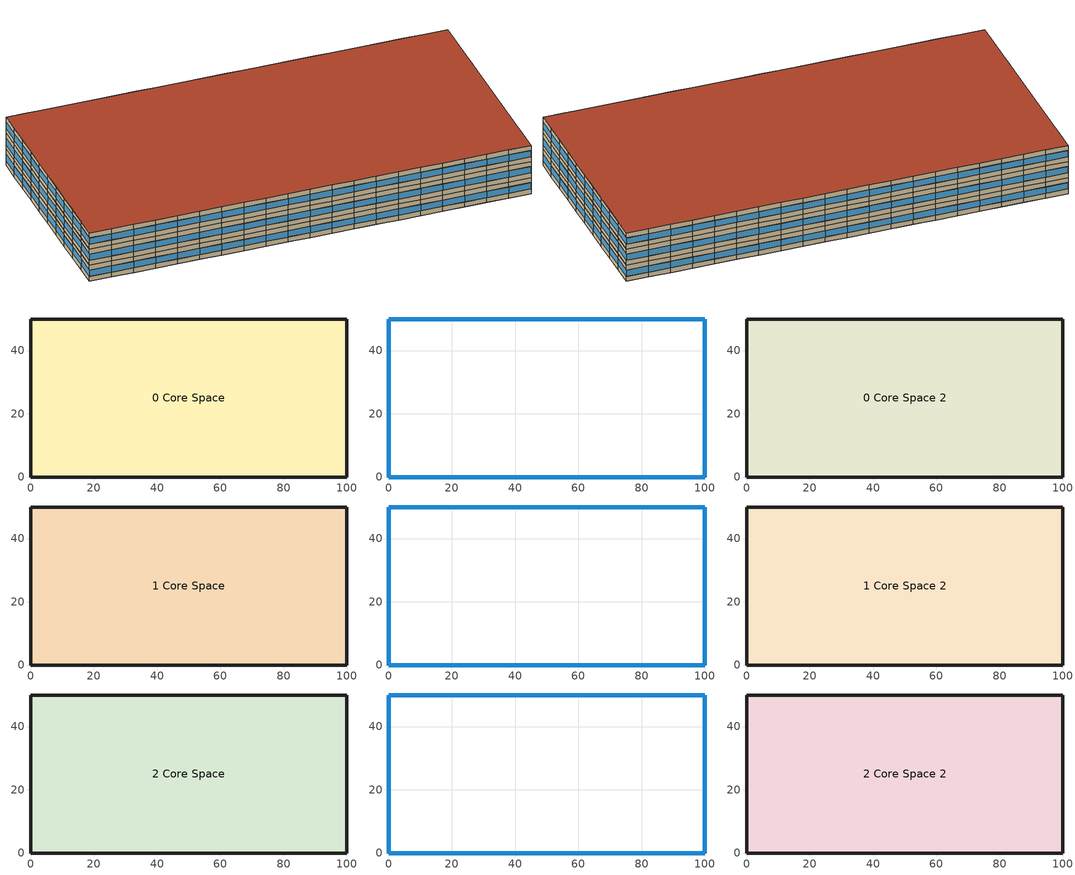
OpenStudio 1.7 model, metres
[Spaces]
0 Core Space
 floor ground: 100,50 100,0 0,0 0,50 z0
 wall outside: 0,5 0,0 5,0 10,0 15,0 20,0 25,0 30,0 35,0 40,0 45,0 50,0 55,0 60,0 65,0 70,0 75,0 80,0 85,0 90,0 95,0 100,0 100,5 100,10 100,15 100,20 100,25 100,30 100,35 100,40 100,45 100,50 95,50 90,50 85,50 80,50 75,50 70,50 65,50 60,50 55,50 50,50 45,50 40,50 35,50 30,50 25,50 20,50 15,50 10,50 5,50 0,50 0,45 0,40 0,35 0,30 0,25 0,20 0,15 0,10 0,5 z0:1.2
0 Core Space 1
 wall outside: 0,5 0,0 5,0 10,0 15,0 20,0 25,0 30,0 35,0 40,0 45,0 50,0 55,0 60,0 65,0 70,0 75,0 80,0 85,0 90,0 95,0 100,0 100,5 100,10 100,15 100,20 100,25 100,30 100,35 100,40 100,45 100,50 95,50 90,50 85,50 80,50 75,50 70,50 65,50 60,50 55,50 50,50 45,50 40,50 35,50 30,50 25,50 20,50 15,50 10,50 5,50 0,50 0,45 0,40 0,35 0,30 0,25 0,20 0,15 0,10 0,5 z1.2:2.8
 window: 14.97,50 10.03,50 / 0,14.97 0,10.03 / 69.97,50 65.03,50 / 0,9.97 0,5.03 / 24.97,50 20.03,50 / 44.97,50 40.03,50 / 80.03,0 84.97,0 / 0,19.97 0,15.03 / 100,45.03 100,49.97 / 70.03,0 74.97,0 / 75.03,0 79.97,0 / 20.03,0 24.97,0 / 65.03,0 69.97,0 / 0,39.97 0,35.03 / 0,4.97 0,0.03 / 0,24.97 0,20.03 / 100,15.03 100,19.97 / 100,40.03 100,44.97 / 5.03,0 9.97,0 / 0.03,0 4.97,0 / 99.97,50 95.03,50 / 95.03,0 99.97,0 / 0,44.97 0,40.03 / 0,49.97 0,45.03 / 30.03,0 34.97,0 / 45.03,0 49.97,0 / 64.97,50 60.03,50 / 100,20.03 100,24.97 / 39.97,50 35.03,50 / 100,25.03 100,29.97 / 35.03,0 39.97,0 / 59.97,50 55.03,50 / 100,5.03 100,9.97 / 0,29.97 0,25.03 / 85.03,0 89.97,0 / 90.03,0 94.97,0 / 74.97,50 70.03,50 / 10.03,0 14.97,0 / 40.03,0 44.97,0 / 54.97,50 50.03,50 / 9.97,50 5.03,50 / 55.03,0 59.97,0 / 0,34.97 0,30.03 / 100,10.03 100,14.97 / 89.97,50 85.03,50 / 49.97,50 45.03,50 / 100,0.03 100,4.97 / 60.03,0 64.97,0 / 19.97,50 15.03,50 / 100,35.03 100,39.97 / 100,30.03 100,34.97 / 50.03,0 54.97,0 / 4.97,50 0.03,50 / 29.97,50 25.03,50 / 94.97,50 90.03,50 / 34.97,50 30.03,50 / 79.97,50 75.03,50 / 25.03,0 29.97,0 / 84.97,50 80.03,50 / 15.03,0 19.97,0 z1.23:2.76
0 Core Space 2
 wall outside: 0,5 0,0 5,0 10,0 15,0 20,0 25,0 30,0 35,0 40,0 45,0 50,0 55,0 60,0 65,0 70,0 75,0 80,0 85,0 90,0 95,0 100,0 100,5 100,10 100,15 100,20 100,25 100,30 100,35 100,40 100,45 100,50 95,50 90,50 85,50 80,50 75,50 70,50 65,50 60,50 55,50 50,50 45,50 40,50 35,50 30,50 25,50 20,50 15,50 10,50 5,50 0,50 0,45 0,40 0,35 0,30 0,25 0,20 0,15 0,10 0,5 z2.8:4
1 Core Space
 floor to 0 Core Space 2: 100,50 100,0 0,0 0,50 z4
 wall outside: 0,5 0,0 5,0 10,0 15,0 20,0 25,0 30,0 35,0 40,0 45,0 50,0 55,0 60,0 65,0 70,0 75,0 80,0 85,0 90,0 95,0 100,0 100,5 100,10 100,15 100,20 100,25 100,30 100,35 100,40 100,45 100,50 95,50 90,50 85,50 80,50 75,50 70,50 65,50 60,50 55,50 50,50 45,50 40,50 35,50 30,50 25,50 20,50 15,50 10,50 5,50 0,50 0,45 0,40 0,35 0,30 0,25 0,20 0,15 0,10 0,5 z4:5.2
1 Core Space 1
 wall outside: 0,5 0,0 5,0 10,0 15,0 20,0 25,0 30,0 35,0 40,0 45,0 50,0 55,0 60,0 65,0 70,0 75,0 80,0 85,0 90,0 95,0 100,0 100,5 100,10 100,15 100,20 100,25 100,30 100,35 100,40 100,45 100,50 95,50 90,50 85,50 80,50 75,50 70,50 65,50 60,50 55,50 50,50 45,50 40,50 35,50 30,50 25,50 20,50 15,50 10,50 5,50 0,50 0,45 0,40 0,35 0,30 0,25 0,20 0,15 0,10 0,5 z5.2:6.8
 window: 0,29.97 0,25.03 / 25.03,0 29.97,0 / 35.03,0 39.97,0 / 19.97,50 15.03,50 / 0.03,0 4.97,0 / 74.97,50 70.03,50 / 100,15.03 100,19.97 / 89.97,50 85.03,50 / 90.03,0 94.97,0 / 95.03,0 99.97,0 / 79.97,50 75.03,50 / 29.97,50 25.03,50 / 0,9.97 0,5.03 / 49.97,50 45.03,50 / 70.03,0 74.97,0 / 0,19.97 0,15.03 / 45.03,0 49.97,0 / 20.03,0 24.97,0 / 0,39.97 0,35.03 / 99.97,50 95.03,50 / 69.97,50 65.03,50 / 54.97,50 50.03,50 / 24.97,50 20.03,50 / 100,35.03 100,39.97 / 44.97,50 40.03,50 / 0,14.97 0,10.03 / 75.03,0 79.97,0 / 80.03,0 84.97,0 / 64.97,50 60.03,50 / 50.03,0 54.97,0 / 100,10.03 100,14.97 / 94.97,50 90.03,50 / 40.03,0 44.97,0 / 100,30.03 100,34.97 / 15.03,0 19.97,0 / 59.97,50 55.03,50 / 100,25.03 100,29.97 / 39.97,50 35.03,50 / 4.97,50 0.03,50 / 100,20.03 100,24.97 / 0,24.97 0,20.03 / 65.03,0 69.97,0 / 30.03,0 34.97,0 / 9.97,50 5.03,50 / 85.03,0 89.97,0 / 60.03,0 64.97,0 / 0,49.97 0,45.03 / 100,40.03 100,44.97 / 84.97,50 80.03,50 / 100,0.03 100,4.97 / 10.03,0 14.97,0 / 14.97,50 10.03,50 / 0,4.97 0,0.03 / 34.97,50 30.03,50 / 100,5.03 100,9.97 / 0,34.97 0,30.03 / 5.03,0 9.97,0 / 0,44.97 0,40.03 / 100,45.03 100,49.97 / 55.03,0 59.97,0 z5.23:6.76
1 Core Space 2
 wall outside: 0,5 0,0 5,0 10,0 15,0 20,0 25,0 30,0 35,0 40,0 45,0 50,0 55,0 60,0 65,0 70,0 75,0 80,0 85,0 90,0 95,0 100,0 100,5 100,10 100,15 100,20 100,25 100,30 100,35 100,40 100,45 100,50 95,50 90,50 85,50 80,50 75,50 70,50 65,50 60,50 55,50 50,50 45,50 40,50 35,50 30,50 25,50 20,50 15,50 10,50 5,50 0,50 0,45 0,40 0,35 0,30 0,25 0,20 0,15 0,10 0,5 z6.8:8
2 Core Space
 floor to 1 Core Space 2: 100,50 100,0 0,0 0,50 z8
 wall outside: 0,5 0,0 5,0 10,0 15,0 20,0 25,0 30,0 35,0 40,0 45,0 50,0 55,0 60,0 65,0 70,0 75,0 80,0 85,0 90,0 95,0 100,0 100,5 100,10 100,15 100,20 100,25 100,30 100,35 100,40 100,45 100,50 95,50 90,50 85,50 80,50 75,50 70,50 65,50 60,50 55,50 50,50 45,50 40,50 35,50 30,50 25,50 20,50 15,50 10,50 5,50 0,50 0,45 0,40 0,35 0,30 0,25 0,20 0,15 0,10 0,5 z8:9.2
2 Core Space 1
 wall outside: 0,5 0,0 5,0 10,0 15,0 20,0 25,0 30,0 35,0 40,0 45,0 50,0 55,0 60,0 65,0 70,0 75,0 80,0 85,0 90,0 95,0 100,0 100,5 100,10 100,15 100,20 100,25 100,30 100,35 100,40 100,45 100,50 95,50 90,50 85,50 80,50 75,50 70,50 65,50 60,50 55,50 50,50 45,50 40,50 35,50 30,50 25,50 20,50 15,50 10,50 5,50 0,50 0,45 0,40 0,35 0,30 0,25 0,20 0,15 0,10 0,5 z9.2:10.8
 window: 50.03,0 54.97,0 / 65.03,0 69.97,0 / 5.03,0 9.97,0 / 84.97,50 80.03,50 / 0,39.97 0,35.03 / 99.97,50 95.03,50 / 100,40.03 100,44.97 / 0,34.97 0,30.03 / 70.03,0 74.97,0 / 100,0.03 100,4.97 / 49.97,50 45.03,50 / 54.97,50 50.03,50 / 100,30.03 100,34.97 / 0.03,0 4.97,0 / 20.03,0 24.97,0 / 9.97,50 5.03,50 / 69.97,50 65.03,50 / 100,5.03 100,9.97 / 64.97,50 60.03,50 / 25.03,0 29.97,0 / 79.97,50 75.03,50 / 0,14.97 0,10.03 / 59.97,50 55.03,50 / 0,4.97 0,0.03 / 0,29.97 0,25.03 / 15.03,0 19.97,0 / 0,49.97 0,45.03 / 100,20.03 100,24.97 / 100,15.03 100,19.97 / 29.97,50 25.03,50 / 0,19.97 0,15.03 / 35.03,0 39.97,0 / 80.03,0 84.97,0 / 100,10.03 100,14.97 / 44.97,50 40.03,50 / 39.97,50 35.03,50 / 0,9.97 0,5.03 / 94.97,50 90.03,50 / 14.97,50 10.03,50 / 40.03,0 44.97,0 / 74.97,50 70.03,50 / 100,35.03 100,39.97 / 75.03,0 79.97,0 / 85.03,0 89.97,0 / 100,25.03 100,29.97 / 10.03,0 14.97,0 / 0,44.97 0,40.03 / 89.97,50 85.03,50 / 19.97,50 15.03,50 / 45.03,0 49.97,0 / 24.97,50 20.03,50 / 4.97,50 0.03,50 / 95.03,0 99.97,0 / 100,45.03 100,49.97 / 60.03,0 64.97,0 / 55.03,0 59.97,0 / 34.97,50 30.03,50 / 30.03,0 34.97,0 / 90.03,0 94.97,0 / 0,24.97 0,20.03 z9.23:10.76
2 Core Space 2
 wall outside: 0,5 0,0 5,0 10,0 15,0 20,0 25,0 30,0 35,0 40,0 45,0 50,0 55,0 60,0 65,0 70,0 75,0 80,0 85,0 90,0 95,0 100,0 100,5 100,10 100,15 100,20 100,25 100,30 100,35 100,40 100,45 100,50 95,50 90,50 85,50 80,50 75,50 70,50 65,50 60,50 55,50 50,50 45,50 40,50 35,50 30,50 25,50 20,50 15,50 10,50 5,50 0,50 0,45 0,40 0,35 0,30 0,25 0,20 0,15 0,10 0,5 z10.8:12
 roof outside: 100,0 100,50 0,50 0,0 z12
[Building]
Building 1: North Axis {deg}=0; Default Construction Set=MyConsturction
[Construction]
ASHRAE 90.1-2004 ExtWall Mass ClimateZone 6: 1IN Stucco, 8IN CONCRETE HW RefBldg, Mass NonRes Wall Insulation-1.69, 1/2IN Gypsum
Interior Window: Clear 3mm
Interior Partition: G05 25mm wood
Exterior Door: F08 Metal surface, I01 25mm insulation board
ASHRAE 90.1-2004 ExtWindow ClimateZone 4-6: Fixed Window 3.24/0.39/0.31
[Material] Thermal Absorptance=0.9
Name | Roughness | Thickness {m} | Conductivity {W/m-K} | Density {kg/m3} | Specific Heat {J/kg-K} | Solar Absorptance | Visible Absorptance
1IN Stucco | Smooth | 0.0253 | 0.6918 | 1858 | 837 | 0.92 | 0.92
8IN CONCRETE HW RefBldg | Rough | 0.2032 | 1.311 | 2240 | 836.8 | 0.7 | 0.7
Mass NonRes Wall Insulation-1.69 | MediumRough | 0.0623673 | 0.049 | 265 | 836.8 | 0.7 | 0.7
1/2IN Gypsum | Smooth | 0.0127 | 0.16 | 784.9 | 830 | 0.4 | 0.4
G05 25mm wood | MediumSmooth | 0.0254 | 0.15 | 608 | 1630 | 0.5 | 0.5
F08 Metal surface | Smooth | 0.0008 | 45.28 | 7824 | 500 | 0.7 | 0.7
I01 25mm insulation board | MediumRough | 0.0254 | 0.03 | 43 | 1210 | 0.6 | 0.6
[WindowMaterial:SimpleGlazingSystem]
Fixed Window 3.24/0.39/0.31: U-Factor {W/m2-K}=3.23646; Solar Heat Gain Coefficient=0.39; Visible Transmittance=0.31
[WindowMaterial:Glazing]
Clear 3mm: Optical Data Type=SpectralAverage; Thickness {m}=0.003; Solar Transmittance at Normal Incidence=0.837; Front Side Solar Reflectance at Normal Incidence=0.075; Back Side Solar Reflectance at Normal Incidence=0; Visible Transmittance at Normal Incidence=0.898; Front Side Visible Reflectance at Normal Incidence=0.081; Back Side Visible Reflectance at Normal Incidence=0; Infrared Transmittance at Normal Incidence=0; Front Side Infrared Hemispherical Emissivity=0.84; Back Side Infrared Hemispherical Emissivity=0.84; Conductivity {W/m-K}=0.9; Dirt Correction Factor for Solar and Visible Transmittance=1; Solar Diffusing=No
[DefaultConstructionSet]
MyConsturction: Default Exterior Surface Constructions=Default Surface Constructions 1; Default Interior Surface Constructions=Default Surface Constructions 1; Default Ground Contact Surface Constructions=Default Surface Constructions 1; Default Exterior SubSurface Constructions=Default Sub Surface Constructions 1; Default Interior SubSurface Constructions=Default Sub Surface Constructions 1; Interior Partition Construction=Interior Partition
[DefaultSurfaceConstructions]
Default Surface Constructions 1: Floor Construction=ASHRAE 90.1-2004 ExtWall Mass ClimateZone 6; Wall Construction=ASHRAE 90.1-2004 ExtWall Mass ClimateZone 6; Roof Ceiling Construction=ASHRAE 90.1-2004 ExtWall Mass ClimateZone 6
[DefaultSubSurfaceConstructions]
Default Sub Surface Constructions 1: Fixed Window Construction=ASHRAE 90.1-2004 ExtWindow ClimateZone 4-6; Operable Window Construction=ASHRAE 90.1-2004 ExtWindow ClimateZone 4-6; Door Construction=Exterior Door; Glass Door Construction=ASHRAE 90.1-2004 ExtWindow ClimateZone 4-6; Skylight Construction=ASHRAE 90.1-2004 ExtWindow ClimateZone 4-6; Tubular Daylight Dome Construction=Interior Window; Tubular Daylight Diffuser Construction=Interior Window
[BuildingStory]
Name | Nominal Z Coordinate {m} | Nominal Floor to Floor Height {m}
Story 1 | 0 | 1.2
Story 2 | 1.2 | 1.6
Story 3 | 2.8 | 1.2
Story 4 | 4 | 1.2
Story 5 | 5.2 | 1.6
Story 6 | 6.8 | 1.2
Story 7 | 8 | 1.2
Story 8 | 9.2 | 1.6
Story 9 | 10.8 | 1.2
[Space]
Name | Building Story | Thermal Zone
0 Core Space | Story 1 | Thermal Zone 2
0 Core Space 1 | Story 2 | Thermal Zone 1
0 Core Space 2 | Story 3 | Thermal Zone 3
1 Core Space | Story 4 | Thermal Zone 8
1 Core Space 1 | Story 5 | Thermal Zone 6
1 Core Space 2 | Story 6 | Thermal Zone 5
2 Core Space | Story 7 | Thermal Zone 7
2 Core Space 1 | Story 8 | Thermal Zone 9
2 Core Space 2 | Story 9 | Thermal Zone 4
[ThermalZone] Use Ideal Air Loads=No
Thermal Zone 1; Thermal Zone 2; Thermal Zone 3; Thermal Zone 4; Thermal Zone 5; Thermal Zone 6; Thermal Zone 7; Thermal Zone 8; Thermal Zone 9
[Sizing:Zone] Zone Cooling Design Supply Air Temperature {C}=14; Zone Heating Design Supply Air Temperature {C}=40; Zone Cooling Design Supply Air Humidity Ratio {kg-H2O/kg-air}=0.0085; Zone Heating Design Supply Air Humidity Ratio {kg-H2O/kg-air}=0.008; Cooling Design Air Flow Method=DesignDay; Heating Design Air Flow Method=DesignDay
Thermal Zone 1; Thermal Zone 2; Thermal Zone 3; Thermal Zone 4; Thermal Zone 5; Thermal Zone 6; Thermal Zone 7; Thermal Zone 8; Thermal Zone 9
